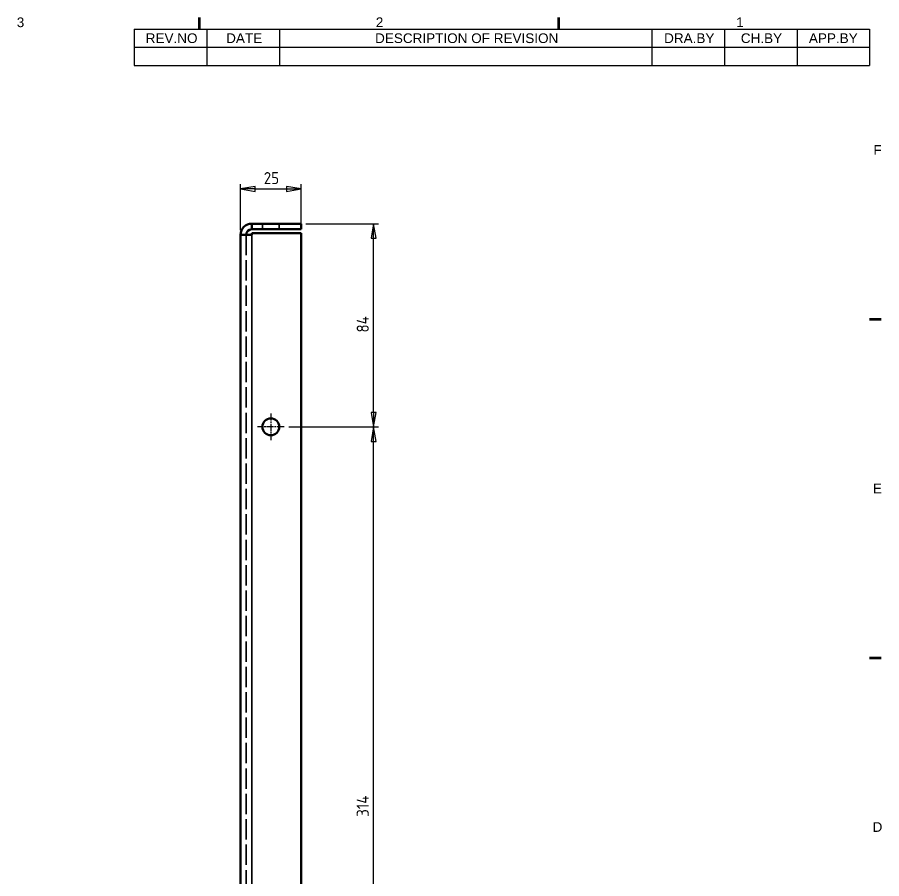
# Model space of a CAD drawing. Header units: millimetres. Extents: x 0 to 1188, y 0 to 840.
# Drawn here: x 815.7 to 1173, y 468.6 to 824.9 of the extents above; entities that cross this region are included whole.
import ezdxf

# ---------------------------------------------------------------- set-up
doc = ezdxf.new("R2010")
doc.units = ezdxf.units.MM
doc.header["$LTSCALE"] = 2
doc.linetypes.add('CHAIN', pattern=[0.35429999999999995, 0.2362, -0.0295, 0.0591, -0.0295])
doc.linetypes.add('DASHED', pattern=[0.2067, 0.1654, -0.0413])
doc.layers.get('0').update_dxf_attribs({"lineweight": 25})
for name, color, linetype, lineweight in [('가려진 것(ISO)', 5, 'DASHED', 35), ('가시적인 것(ISO)', 7, 'Continuous', 50), ('가시적인 좁은 것(ISO)', 1, 'Continuous', 35), ('경계(ISO)', 7, 'Continuous', 70), ('기호(ISO)', 7, 'Continuous', 25), ('중심 표식(ISO)', 1, 'Continuous', 25), ('치수(ISO)', 7, 'Continuous', 25)]:
    doc.layers.add(name, color=color, linetype=linetype, lineweight=lineweight)
doc.styles.add('ISO Proportional', font='arial.ttf')
doc.styles.add('ISO ProportionalPSTEK', font='isocp.shx')
doc.dimstyles.new('PSTEK', dxfattribs={"dimscale": 2, "dimtxt": 2.5, "dimasz": 3, "dimexe": 1, "dimexo": 1, "dimgap": 1, "dimtad": 1, "dimrnd": 1e-08, "dimdsep": 46, "dimtxsty": 'ISO ProportionalPSTEK', "dimblk": 'Filled-1', "dimcen": 0.09, "dimdle": 10, "dimclrd": 3, "dimclre": 3, "dimclrt": 1, "dimadec": 1, "dimazin": 2, "dimtfac": 1, "dimtmove": 0, "dimatfit": 3, "dimfxl": 0, "dimtolj": 1, "dimlwd": -1, "dimlwe": -1, "dimarcsym": 0})

# ---------------------------------------------------------------- blocks, each defined once
blk = doc.blocks.new('경계 Default Border')
at = {"layer": '경계(ISO)'}
for p, q in [((445.4999923706055, 410), (445.4999923706055, 412.400016784668)), ((519.7499847412109, 410), (519.7499847412109, 412.400016784668)), ((584.0000152587891, 350), (586.3999938964844, 350)), ((584.0000152587891, 280), (586.3999938964844, 280))]:
    blk.add_line(p, q, dxfattribs=at)
at = {"layer": '경계(ISO)', "color": 7, "char_height": 2.000000029802322, "attachment_point": 7, "style": 'ISO Proportional'}
for s, insert in [('3', (407.7215234835991, 410.3664634140208)), ('2', (481.9331233847226, 410.4)), ('1', (556.416723986221, 410.4)), ('F', (584.786342090842, 383.9999999850988)), ('E', (584.6998359730452, 313.9999999850988)), ('D', (584.6164542481583, 243.9999999850988))]:
    blk.add_mtext(s, dxfattribs=dict(at, insert=insert))
blk = doc.blocks.new('리비전 내역')
at = {"layer": '기호(ISO)'}
for p, q in [((432.0000152587891, 410), (584.0000152587891, 410)), ((432.0000152587891, 410), (432.0000152587891, 406.2199999701977)), ((447.0000152587891, 410), (447.0000152587891, 406.2199999701977)), ((462.0000152587891, 410), (462.0000152587891, 406.2199999701977)), ((539.0000152587892, 410), (539.0000152587892, 406.2199999701977)), ((554.0000152587892, 410), (554.0000152587892, 406.2199999701977)), ((569.0000152587892, 410), (569.0000152587892, 406.2199999701977)), ((584.0000152587892, 410), (584.0000152587892, 406.2199999701977)), ((432.0000152587891, 406.2199999701977), (584.0000152587892, 406.2199999701977)), ((432.0000152587891, 406.2199999701977), (432.0000152587891, 402.4399999403954)), ((447.0000152587891, 406.2199999701977), (447.0000152587891, 402.4399999403954)), ((462.0000152587891, 406.2199999701977), (462.0000152587891, 402.4399999403954)), ((539.0000152587892, 406.2199999701977), (539.0000152587892, 402.4399999403954)), ((554.0000152587892, 406.2199999701977), (554.0000152587892, 402.4399999403954)), ((569.0000152587892, 406.2199999701977), (569.0000152587892, 402.4399999403954)), ((584.0000152587892, 406.2199999701977), (584.0000152587892, 402.4399999403954)), ((432.0000152587891, 402.4399999403954), (584.0000152587892, 402.4399999403954))]:
    blk.add_line(p, q, dxfattribs=at)
at = {"layer": '기호(ISO)', "color": 7, "char_height": 2.000000029802322, "attachment_point": 7, "style": 'ISO Proportional'}
for s, insert in [('REV.NO', (434.3729465317506, 407.0757012061216)), ('DATE', (450.9984816715402, 407.1099999701977)), ('DESCRIPTION OF REVISION', (481.7820187613649, 407.0757012061216)), ('DRA.BY', (541.5228718325777, 407.1099999701977)), ('CH.BY', (557.3750364148312, 407.0757012061216)), ('APP.BY', (571.4480348092652, 407.1099999701977))]:
    blk.add_mtext(s, dxfattribs=dict(at, insert=insert))
blk = doc.blocks.new('Filled-1')
at = {"color": 0}
for p, q in [((0, 0), (-1, 0.1666666666666667)), ((-1, 0.1666666666666667), (-1, -0.1666666666666667)), ((-1, 0), (0, 0)), ((-1, -0.1666666666666667), (0, 0))]:
    blk.add_line(p, q, dxfattribs=at)
at = {"color": 0, "flags": 128}
blk.add_lwpolyline([(-1, -0.1666666666666667), (0, 0)], dxfattribs=at)
at = {"color": 0}
blk.add_solid([(-1, -0.1666666666666667), (0, 0), (-1, 0.1666666666666667), (-1, -0.1666666666666667)], dxfattribs=at)
blk = doc.blocks.new('*D26')
at = {"layer": 'Defpoints', "color": 0}
for p in [(925.9588251647575, 655.485734928891), (962.9588251647613, 655.485734928891), (925.9588251647575, 341.4857349288911)]:
    blk.add_point(p, dxfattribs=at)
at = {"layer": '치수(ISO)', "color": 3}
for p, q in [((927.9588251647575, 655.485734928891), (964.9588251647613, 655.485734928891)), ((962.9588251647613, 347.4857349288911), (962.9588251647613, 649.485734928891)), ((927.9588251647575, 341.4857349288911), (964.9588251647613, 341.4857349288911))]:
    blk.add_line(p, q, dxfattribs=at)
at = {"layer": '치수(ISO)', "color": 3, "xscale": 6, "yscale": 6, "zscale": 6}
for p, rotation in [((962.9588251647613, 655.485734928891), 90), ((962.9588251647613, 341.4857349288911), 270)]:
    blk.add_blockref('Filled-1', p, dxfattribs=dict(at, rotation=rotation))
at = {"layer": '치수(ISO)', "color": 1, "insert": (955.9588251647612, 494.2357349288911), "char_height": 5, "attachment_point": 1, "rotation": 90, "style": 'ISO ProportionalPSTEK'}
blk.add_mtext('\\A1;314', dxfattribs=at)
blk = doc.blocks.new('*D27')
at = {"layer": 'Defpoints', "color": 0}
for p in [(932.9588251647613, 739.4857349288911), (962.9588251647613, 739.4857349288911), (925.9588251647575, 655.485734928891)]:
    blk.add_point(p, dxfattribs=at)
at = {"layer": '치수(ISO)', "color": 3}
for p, q in [((934.9588251647613, 739.4857349288911), (964.9588251647613, 739.4857349288911)), ((962.9588251647613, 661.485734928891), (962.9588251647613, 733.4857349288911)), ((927.9588251647575, 655.485734928891), (964.9588251647613, 655.485734928891))]:
    blk.add_line(p, q, dxfattribs=at)
at = {"layer": '치수(ISO)', "color": 3, "xscale": 6, "yscale": 6, "zscale": 6}
for p, rotation in [((962.9588251647613, 739.4857349288911), 90), ((962.9588251647613, 655.485734928891), 270)]:
    blk.add_blockref('Filled-1', p, dxfattribs=dict(at, rotation=rotation))
at = {"layer": '치수(ISO)', "color": 1, "insert": (955.9588251647612, 694.4857349288911), "char_height": 5, "attachment_point": 1, "rotation": 90, "style": 'ISO ProportionalPSTEK'}
blk.add_mtext('\\A1;84', dxfattribs=at)
blk = doc.blocks.new('*D28')
at = {"layer": 'Defpoints', "color": 0}
for p in [(932.9588251647623, 753.8560647321754), (907.958825164761, 734.8857349288912), (932.9588251647623, 735.5593893321621)]:
    blk.add_point(p, dxfattribs=at)
at = {"layer": '치수(ISO)', "color": 3}
for p, q in [((907.958825164761, 736.8857349288912), (907.958825164761, 755.8560647321754)), ((932.9588251647623, 737.5593893321621), (932.9588251647623, 755.8560647321754)), ((913.958825164761, 753.8560647321754), (926.9588251647623, 753.8560647321754))]:
    blk.add_line(p, q, dxfattribs=at)
at = {"layer": '치수(ISO)', "color": 3, "xscale": 6, "yscale": 6, "zscale": 6, "rotation": 180}
blk.add_blockref('Filled-1', (907.958825164761, 753.8560647321754), dxfattribs=at)
at = {"layer": '치수(ISO)', "color": 3, "xscale": 6, "yscale": 6, "zscale": 6}
blk.add_blockref('Filled-1', (932.9588251647623, 753.8560647321754), dxfattribs=at)
at = {"layer": '치수(ISO)', "color": 1, "insert": (917.5417875221999, 760.8570489841438), "char_height": 5, "attachment_point": 1, "style": 'ISO ProportionalPSTEK'}
blk.add_mtext('\\A1;25', dxfattribs=at)

msp = doc.modelspace()

# ---------------------------------------------------------------- linework, layer by layer
at = {"layer": '가려진 것(ISO)', "ltscale": 2.190301179885864}
for p, q in [((916.9588251647333, 739.4857349288912), (916.9588251647335, 737.1857349288912)), ((923.9588251647333, 739.4857349288912), (923.9588251647333, 737.1857349288912))]:
    msp.add_line(p, q, dxfattribs=at)
at = {"layer": '가려진 것(ISO)', "ltscale": 25.41525650024414}
msp.add_line((910.258825164761, 734.8857349288912), (910.258825164761, 262.0857349288912), dxfattribs=at)
at = {"layer": '가시적인 것(ISO)'}
for p, q in [((932.9588251647613, 739.4857349288911), (912.5588251647612, 739.4857349288912)), ((912.5588251647612, 737.1857349288914), (912.5588251647612, 739.4857349288912)), ((912.5588251647612, 737.1857349288914), (932.9588251647613, 737.1857349288911)), ((932.9588251647613, 737.1857349288911), (932.9588251647613, 739.4857349288911)), ((912.5588251647622, 734.8857349288912), (907.958825164761, 734.8857349288912)), ((907.958825164761, 262.0857349288911), (907.958825164761, 734.8857349288912)), ((912.5588251647623, 734.8857349288912), (912.5588251647623, 735.559389332162)), ((912.5588251647623, 735.559389332162), (932.9588251647623, 735.559389332162)), ((932.9588251647623, 735.559389332162), (932.9588251647624, 261.4120805256201))]:
    msp.add_line(p, q, dxfattribs=at)
msp.add_circle((920.4588251647577, 655.485734928891), 3.5, dxfattribs=at)
for radius in [4.60000000000008, 2.300000000000006]:
    msp.add_arc((912.5588251647611, 734.8857349288912), radius, 90, 180, dxfattribs=at)
at = {"layer": '가시적인 좁은 것(ISO)'}
msp.add_line((912.5588251647623, 734.8857349288912), (912.5588251647623, 262.0857349288912), dxfattribs=at)
at = {"layer": '중심 표식(ISO)', "linetype": 'CHAIN', "ltscale": 6.111540794372559}
for p, q in [((920.4588251647576, 660.985734928891), (920.4588251647576, 649.9857349288911)), ((925.9588251647575, 655.485734928891), (914.9588251647576, 655.485734928891))]:
    msp.add_line(p, q, dxfattribs=at)

# ---------------------------------------------------------------- block references
at = {"xscale": 2, "yscale": 2, "zscale": 2}
msp.add_blockref('경계 Default Border', (0, 0), dxfattribs=at)
at = {"layer": '기호(ISO)', "xscale": 2, "yscale": 2, "zscale": 2}
msp.add_blockref('리비전 내역', (0, 0), dxfattribs=at)

# ---------------------------------------------------------------- dimensions: what is measured, and where the dimension line sits
at = {"layer": '치수(ISO)', "color": 3}
dim = msp.add_linear_dim(base=(932.9588251647623, 753.8560647321754), p1=(907.958825164761, 734.8857349288912), p2=(932.9588251647623, 735.5593893321621), dimstyle='PSTEK', override={"dimdec": 2, "dimtp": 0, "dimtm": -0, "dimtdec": 2, "dimtofl": 0, "dimatfit": 1}, dxfattribs=at)
dim.commit()
dim.dimension.update_dxf_attribs({"geometry": '*D28', "text_midpoint": (920.4588251647617, 753.8560647321754), "dimtype": 160})
for base, p1, p2, picture, middle in [((962.9588251647613, 739.4857349288911), (925.9588251647575, 655.485734928891), (932.9588251647613, 739.4857349288911), '*D27', (962.9588251647612, 697.4857349288911)), ((962.9588251647613, 655.485734928891), (925.9588251647575, 341.4857349288911), (925.9588251647575, 655.485734928891), '*D26', (962.9588251647612, 498.4857349288911))]:
    dim = msp.add_linear_dim(base=base, p1=p1, p2=p2, angle=90, dimstyle='PSTEK', override={"dimdec": 2, "dimtp": 0, "dimtm": -0, "dimtdec": 2, "dimtofl": 0, "dimatfit": 1}, dxfattribs=at)
    dim.commit()
    dim.dimension.update_dxf_attribs({"geometry": picture, "text_midpoint": middle, "dimtype": 160})

doc.saveas('drawing.dxf')
